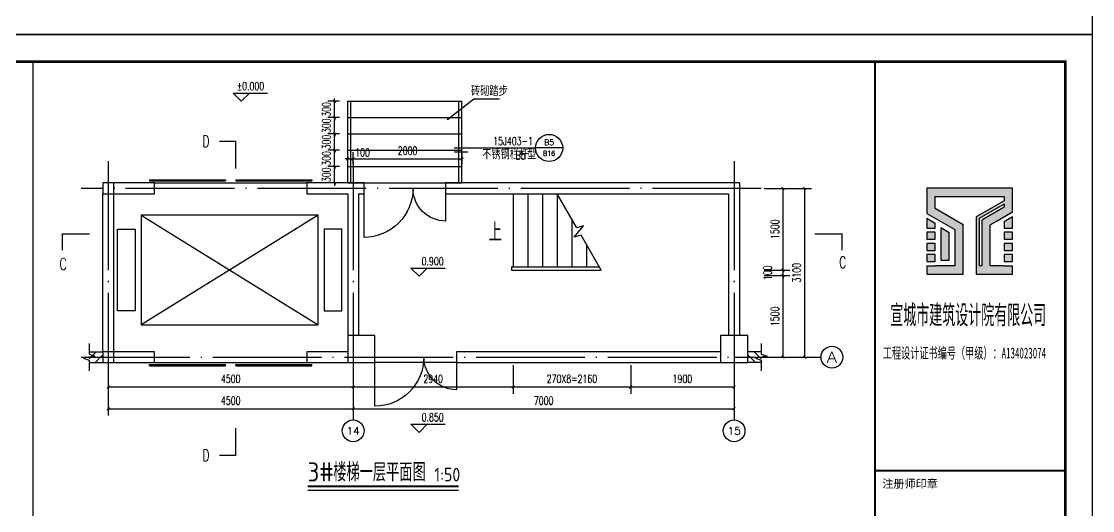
# Model space of a CAD drawing. Extents: x -4747 to 1060961, y -766984 to 396631.
# Drawn here: x 461688 to 481371, y -383612 to -374627 of the extents above; entities that cross this region are included whole.
import ezdxf
from ezdxf.enums import TextEntityAlignment as Align

# ---------------------------------------------------------------- set-up
doc = ezdxf.new("R2010")
doc.units = 0
doc.header["$LTSCALE"] = 1000
doc.header["$MEASUREMENT"] = 0
doc.linetypes.add('DOTE', pattern=[2.42, 2, -0.2, 0.02, -0.2])
doc.layers.get('0').update_dxf_attribs({"linetype": 'CONTINUOUS'})
doc.layers.get('DEFPOINTS').update_dxf_attribs({"linetype": 'CONTINUOUS'})
for name, color, linetype in [('AXIS', 3, 'CONTINUOUS'), ('AXIS_TEXT', 7, 'CONTINUOUS'), ('BZ_标准图框', 7, 'CONTINUOUS'), ('COLUMN', 9, 'CONTINUOUS'), ('DIM_ELEV', 3, 'CONTINUOUS'), ('DIM_IDEN', 3, 'CONTINUOUS'), ('DIM_LEAD', 3, 'CONTINUOUS'), ('DIM_SYMB', 3, 'CONTINUOUS'), ('DOTE', 1, 'DOTE'), ('PUB_DIM', 3, 'CONTINUOUS'), ('PUB_HATCH', 8, 'CONTINUOUS'), ('PUB_TEXT', 7, 'CONTINUOUS'), ('PUB_TITLE', 4, 'CONTINUOUS'), ('STAIR', 2, 'CONTINUOUS'), ('WALL', 6, 'CONTINUOUS'), ('WINDOW', 4, 'CONTINUOUS'), ('剖面填充', 147, 'CONTINUOUS'), ('栏杆', 56, 'CONTINUOUS')]:
    doc.layers.add(name, color=color, linetype=linetype)
doc.styles.add('_TCH_AXIS', font='COMPLEX', dxfattribs={"bigfont": 'GBCBIG'})
doc.styles.add('_TCH_DIM', font='SIMPLEX', dxfattribs={"bigfont": 'GBCBIG'})
doc.styles.add('_TCH_LABEL', font='COMPLEX', dxfattribs={"bigfont": 'GBCBIG'})
doc.styles.add('DIM_FONT', font='SIMPLEX', dxfattribs={"width": 0.7, "bigfont": 'GBCBIG'})
doc.styles.add('HT', font='simhei.ttf')
doc.styles.get("Standard").update_dxf_attribs({"font": 'gbenor.shx', "bigfont": 'gbcbig.shx'})
doc.dimstyles.new('DIMN50', dxfattribs={"dimscale": 0.5, "dimtxt": 300, "dimasz": 100, "dimexe": 250, "dimexo": 300, "dimgap": 150, "dimtad": 1, "dimdec": 0, "dimzin": 0, "dimtxsty": 'DIM_FONT', "dimblk": 'ARCHTICK', "dimcen": 0.09, "dimclrt": 7, "dimazin": 3, "dimtfac": 1, "dimtdec": 0, "dimtix": 1, "dimtmove": 0, "dimatfit": 3, "dimtolj": 1, "dimtzin": 0})

# ---------------------------------------------------------------- blocks, each defined once
blk = doc.blocks.new('_ARCHTICK')
at = {"color": 0, "linetype": 'BYBLOCK', "const_width": 0.4}
blk.add_lwpolyline([(-0.5, -0.5), (0.5, 0.5)], dxfattribs=at)
blk = doc.blocks.new('*D447')
at = {"layer": 'DEFPOINTS', "color": 0}
for p in [(475184, -377694), (476084, -377694), (475184, -380794)]:
    blk.add_point(p, dxfattribs=at)
at = {"layer": 'PUB_DIM', "color": 0}
for p, q in [((475334, -377694), (476209, -377694)), ((476084, -380794), (476084, -377694)), ((475334, -380794), (476209, -380794))]:
    blk.add_line(p, q, dxfattribs=at)
at = {"layer": 'PUB_DIM', "color": 0, "xscale": 50, "yscale": 50, "zscale": 50}
for p, rotation in [((476084, -377694), 90), ((476084, -380794), 270)]:
    blk.add_blockref('_ARCHTICK', p, dxfattribs=dict(at, rotation=rotation))
at = {"layer": 'PUB_DIM', "color": 7, "insert": (475934, -379244), "char_height": 150, "attachment_point": 5, "rotation": 90, "style": 'DIM_FONT'}
blk.add_mtext('\\A1;3100', dxfattribs=at)
blk = doc.blocks.new('*D448')
at = {"layer": 'DEFPOINTS', "color": 0}
for p in [(475184, -377694), (475684, -377694), (475184, -379194)]:
    blk.add_point(p, dxfattribs=at)
at = {"layer": 'PUB_DIM', "color": 0}
for p, q in [((475334, -377694), (475809, -377694)), ((475684, -379194), (475684, -377694)), ((475334, -379194), (475809, -379194))]:
    blk.add_line(p, q, dxfattribs=at)
at = {"layer": 'PUB_DIM', "color": 0, "xscale": 50, "yscale": 50, "zscale": 50}
for p, rotation in [((475684, -377694), 90), ((475684, -379194), 270)]:
    blk.add_blockref('_ARCHTICK', p, dxfattribs=dict(at, rotation=rotation))
at = {"layer": 'PUB_DIM', "color": 7, "insert": (475534, -378444), "char_height": 150, "attachment_point": 5, "rotation": 90, "style": 'DIM_FONT'}
blk.add_mtext('\\A1;1500', dxfattribs=at)
blk = doc.blocks.new('*D449')
at = {"layer": 'DEFPOINTS', "color": 0}
for p in [(475184, -379194), (475684, -379194), (475184, -379294)]:
    blk.add_point(p, dxfattribs=at)
at = {"layer": 'PUB_DIM', "color": 0}
for p, q in [((475334, -379194), (475809, -379194)), ((475684, -379194), (475684, -379144)), ((475684, -379294), (475684, -379194)), ((475334, -379294), (475809, -379294)), ((475684, -379294), (475684, -379344))]:
    blk.add_line(p, q, dxfattribs=at)
at = {"layer": 'PUB_DIM', "color": 0, "xscale": 50, "yscale": 50, "zscale": 50}
for p, rotation in [((475684, -379194), 270), ((475684, -379294), 90)]:
    blk.add_blockref('_ARCHTICK', p, dxfattribs=dict(at, rotation=rotation))
at = {"layer": 'PUB_DIM', "color": 7, "insert": (475400, -379244), "char_height": 150, "attachment_point": 5, "rotation": 90, "style": 'DIM_FONT'}
blk.add_mtext('\\A1;100', dxfattribs=at)
blk = doc.blocks.new('*D450')
at = {"layer": 'DEFPOINTS', "color": 0}
for p in [(475184, -379294), (475684, -379294), (475184, -380794)]:
    blk.add_point(p, dxfattribs=at)
at = {"layer": 'PUB_DIM', "color": 0}
for p, q in [((475334, -379294), (475809, -379294)), ((475684, -380794), (475684, -379294)), ((475334, -380794), (475809, -380794))]:
    blk.add_line(p, q, dxfattribs=at)
at = {"layer": 'PUB_DIM', "color": 0, "xscale": 50, "yscale": 50, "zscale": 50}
for p, rotation in [((475684, -379294), 90), ((475684, -380794), 270)]:
    blk.add_blockref('_ARCHTICK', p, dxfattribs=dict(at, rotation=rotation))
at = {"layer": 'PUB_DIM', "color": 7, "insert": (475534, -380044), "char_height": 150, "attachment_point": 5, "rotation": 90, "style": 'DIM_FONT'}
blk.add_mtext('\\A1;1500', dxfattribs=at)
blk = doc.blocks.new('*D451')
at = {"layer": 'DEFPOINTS', "color": 0}
for p in [(463284, -381194), (467784, -381194), (467784, -381742)]:
    blk.add_point(p, dxfattribs=at)
at = {"layer": 'PUB_DIM', "color": 0}
for p, q in [((463284, -381344), (463284, -381867)), ((467784, -381344), (467784, -381867)), ((463284, -381742), (467784, -381742))]:
    blk.add_line(p, q, dxfattribs=at)
at = {"layer": 'PUB_DIM', "color": 0, "xscale": 50, "yscale": 50, "zscale": 50, "rotation": 180}
blk.add_blockref('_ARCHTICK', (463284, -381742), dxfattribs=at)
at = {"layer": 'PUB_DIM', "color": 0, "xscale": 50, "yscale": 50, "zscale": 50}
blk.add_blockref('_ARCHTICK', (467784, -381742), dxfattribs=at)
at = {"layer": 'PUB_DIM', "color": 7, "insert": (465534, -381592), "char_height": 150, "attachment_point": 5, "style": 'DIM_FONT'}
blk.add_mtext('\\A1;4500', dxfattribs=at)
blk = doc.blocks.new('*D452')
at = {"layer": 'DEFPOINTS', "color": 0}
for p in [(467784, -381194), (474784, -381194), (474784, -381742)]:
    blk.add_point(p, dxfattribs=at)
at = {"layer": 'PUB_DIM', "color": 0}
for p, q in [((467784, -381344), (467784, -381867)), ((474784, -381344), (474784, -381867)), ((467784, -381742), (474784, -381742))]:
    blk.add_line(p, q, dxfattribs=at)
at = {"layer": 'PUB_DIM', "color": 0, "xscale": 50, "yscale": 50, "zscale": 50, "rotation": 180}
blk.add_blockref('_ARCHTICK', (467784, -381742), dxfattribs=at)
at = {"layer": 'PUB_DIM', "color": 0, "xscale": 50, "yscale": 50, "zscale": 50}
blk.add_blockref('_ARCHTICK', (474784, -381742), dxfattribs=at)
at = {"layer": 'PUB_DIM', "color": 7, "insert": (471284, -381592), "char_height": 150, "attachment_point": 5, "style": 'DIM_FONT'}
blk.add_mtext('\\A1;7000', dxfattribs=at)
blk = doc.blocks.new('*D453')
at = {"layer": 'DEFPOINTS', "color": 0}
for p in [(463284, -380794), (467784, -380794), (467784, -381342)]:
    blk.add_point(p, dxfattribs=at)
at = {"layer": 'PUB_DIM', "color": 0}
for p, q in [((463284, -380944), (463284, -381467)), ((467784, -380944), (467784, -381467)), ((463284, -381342), (467784, -381342))]:
    blk.add_line(p, q, dxfattribs=at)
at = {"layer": 'PUB_DIM', "color": 0, "xscale": 50, "yscale": 50, "zscale": 50, "rotation": 180}
blk.add_blockref('_ARCHTICK', (463284, -381342), dxfattribs=at)
at = {"layer": 'PUB_DIM', "color": 0, "xscale": 50, "yscale": 50, "zscale": 50}
blk.add_blockref('_ARCHTICK', (467784, -381342), dxfattribs=at)
at = {"layer": 'PUB_DIM', "color": 7, "insert": (465534, -381192), "char_height": 150, "attachment_point": 5, "style": 'DIM_FONT'}
blk.add_mtext('\\A1;4500', dxfattribs=at)
blk = doc.blocks.new('*D454')
at = {"layer": 'DEFPOINTS', "color": 0}
for p in [(467784, -380794), (470724, -380794), (470724, -381342)]:
    blk.add_point(p, dxfattribs=at)
at = {"layer": 'PUB_DIM', "color": 0}
for p, q in [((467784, -380944), (467784, -381467)), ((470724, -380944), (470724, -381467)), ((467784, -381342), (470724, -381342))]:
    blk.add_line(p, q, dxfattribs=at)
at = {"layer": 'PUB_DIM', "color": 0, "xscale": 50, "yscale": 50, "zscale": 50, "rotation": 180}
blk.add_blockref('_ARCHTICK', (467784, -381342), dxfattribs=at)
at = {"layer": 'PUB_DIM', "color": 0, "xscale": 50, "yscale": 50, "zscale": 50}
blk.add_blockref('_ARCHTICK', (470724, -381342), dxfattribs=at)
at = {"layer": 'PUB_DIM', "color": 7, "insert": (469254, -381192), "char_height": 150, "attachment_point": 5, "style": 'DIM_FONT'}
blk.add_mtext('\\A1;2940', dxfattribs=at)
blk = doc.blocks.new('*D455')
at = {"layer": 'DEFPOINTS', "color": 0}
for p in [(470724, -380794), (472884, -380794), (472884, -381342)]:
    blk.add_point(p, dxfattribs=at)
at = {"layer": 'PUB_DIM', "color": 0}
for p, q in [((470724, -380944), (470724, -381467)), ((472884, -380944), (472884, -381467)), ((470724, -381342), (472884, -381342))]:
    blk.add_line(p, q, dxfattribs=at)
at = {"layer": 'PUB_DIM', "color": 0, "xscale": 50, "yscale": 50, "zscale": 50, "rotation": 180}
blk.add_blockref('_ARCHTICK', (470724, -381342), dxfattribs=at)
at = {"layer": 'PUB_DIM', "color": 0, "xscale": 50, "yscale": 50, "zscale": 50}
blk.add_blockref('_ARCHTICK', (472884, -381342), dxfattribs=at)
at = {"layer": 'PUB_DIM', "color": 7, "insert": (471804, -381192), "char_height": 150, "attachment_point": 5, "style": 'DIM_FONT'}
blk.add_mtext('\\A1;270X8=2160', dxfattribs=at)
blk = doc.blocks.new('*D456')
at = {"layer": 'DEFPOINTS', "color": 0}
for p in [(472884, -380794), (474784, -380794), (474784, -381342)]:
    blk.add_point(p, dxfattribs=at)
at = {"layer": 'PUB_DIM', "color": 0}
for p, q in [((472884, -380944), (472884, -381467)), ((474784, -380944), (474784, -381467)), ((472884, -381342), (474784, -381342))]:
    blk.add_line(p, q, dxfattribs=at)
at = {"layer": 'PUB_DIM', "color": 0, "xscale": 50, "yscale": 50, "zscale": 50, "rotation": 180}
blk.add_blockref('_ARCHTICK', (472884, -381342), dxfattribs=at)
at = {"layer": 'PUB_DIM', "color": 0, "xscale": 50, "yscale": 50, "zscale": 50}
blk.add_blockref('_ARCHTICK', (474784, -381342), dxfattribs=at)
at = {"layer": 'PUB_DIM', "color": 7, "insert": (473834, -381192), "char_height": 150, "attachment_point": 5, "style": 'DIM_FONT'}
blk.add_mtext('\\A1;1900', dxfattribs=at)
blk = doc.blocks.new('*D467')
at = {"layer": 'DEFPOINTS', "color": 0}
for p in [(467784, -377152), (467684, -377398), (467784, -377398)]:
    blk.add_point(p, dxfattribs=at)
at = {"layer": 'PUB_DIM', "color": 0}
for p, q in [((467684, -377248), (467684, -377027)), ((467784, -377248), (467784, -377027)), ((467684, -377152), (467634, -377152)), ((467684, -377152), (467784, -377152)), ((467784, -377152), (467834, -377152))]:
    blk.add_line(p, q, dxfattribs=at)
at = {"layer": 'PUB_DIM', "color": 0, "xscale": 50, "yscale": 50, "zscale": 50}
blk.add_blockref('_ARCHTICK', (467684, -377152), dxfattribs=at)
at = {"layer": 'PUB_DIM', "color": 0, "xscale": 50, "yscale": 50, "zscale": 50, "rotation": 180}
blk.add_blockref('_ARCHTICK', (467784, -377152), dxfattribs=at)
at = {"layer": 'PUB_DIM', "color": 7, "insert": (467956, -377035), "char_height": 150, "attachment_point": 5, "style": 'DIM_FONT'}
blk.add_mtext('\\A1;100', dxfattribs=at)
blk = doc.blocks.new('*D468')
at = {"layer": 'DEFPOINTS', "color": 0}
for p in [(469784, -377152), (467784, -377398), (469784, -377398)]:
    blk.add_point(p, dxfattribs=at)
at = {"layer": 'PUB_DIM', "color": 0}
for p, q in [((467784, -377248), (467784, -377027)), ((469784, -377248), (469784, -377027)), ((467784, -377152), (469784, -377152))]:
    blk.add_line(p, q, dxfattribs=at)
at = {"layer": 'PUB_DIM', "color": 0, "xscale": 50, "yscale": 50, "zscale": 50, "rotation": 180}
blk.add_blockref('_ARCHTICK', (467784, -377152), dxfattribs=at)
at = {"layer": 'PUB_DIM', "color": 0, "xscale": 50, "yscale": 50, "zscale": 50}
blk.add_blockref('_ARCHTICK', (469784, -377152), dxfattribs=at)
at = {"layer": 'PUB_DIM', "color": 7, "insert": (468784, -377002), "char_height": 150, "attachment_point": 5, "style": 'DIM_FONT'}
blk.add_mtext('\\A1;2000', dxfattribs=at)
blk = doc.blocks.new('*D469')
at = {"layer": 'DEFPOINTS', "color": 0}
for p in [(467441, -376094), (467684, -376094), (467684, -376394)]:
    blk.add_point(p, dxfattribs=at)
at = {"layer": 'PUB_DIM', "color": 0}
for p, q in [((467534, -376094), (467316, -376094)), ((467441, -376094), (467441, -376044)), ((467441, -376394), (467441, -376094)), ((467534, -376394), (467316, -376394)), ((467441, -376394), (467441, -376444))]:
    blk.add_line(p, q, dxfattribs=at)
at = {"layer": 'PUB_DIM', "color": 0, "xscale": 50, "yscale": 50, "zscale": 50}
for p, rotation in [((467441, -376094), 270), ((467441, -376394), 90)]:
    blk.add_blockref('_ARCHTICK', p, dxfattribs=dict(at, rotation=rotation))
at = {"layer": 'PUB_DIM', "color": 7, "insert": (467291, -376244), "char_height": 150, "attachment_point": 5, "rotation": 90, "style": 'DIM_FONT'}
blk.add_mtext('\\A1;300', dxfattribs=at)
blk = doc.blocks.new('*D470')
at = {"layer": 'DEFPOINTS', "color": 0}
for p in [(467441, -376394), (467684, -376394), (467684, -376694)]:
    blk.add_point(p, dxfattribs=at)
at = {"layer": 'PUB_DIM', "color": 0}
for p, q in [((467534, -376394), (467316, -376394)), ((467441, -376394), (467441, -376344)), ((467441, -376694), (467441, -376394)), ((467534, -376694), (467316, -376694)), ((467441, -376694), (467441, -376744))]:
    blk.add_line(p, q, dxfattribs=at)
at = {"layer": 'PUB_DIM', "color": 0, "xscale": 50, "yscale": 50, "zscale": 50}
for p, rotation in [((467441, -376394), 270), ((467441, -376694), 90)]:
    blk.add_blockref('_ARCHTICK', p, dxfattribs=dict(at, rotation=rotation))
at = {"layer": 'PUB_DIM', "color": 7, "insert": (467291, -376544), "char_height": 150, "attachment_point": 5, "rotation": 90, "style": 'DIM_FONT'}
blk.add_mtext('\\A1;300', dxfattribs=at)
blk = doc.blocks.new('*D471')
at = {"layer": 'DEFPOINTS', "color": 0}
for p in [(467441, -376694), (467684, -376694), (467684, -376994)]:
    blk.add_point(p, dxfattribs=at)
at = {"layer": 'PUB_DIM', "color": 0}
for p, q in [((467534, -376694), (467316, -376694)), ((467441, -376694), (467441, -376644)), ((467441, -376994), (467441, -376694)), ((467534, -376994), (467316, -376994)), ((467441, -376994), (467441, -377044))]:
    blk.add_line(p, q, dxfattribs=at)
at = {"layer": 'PUB_DIM', "color": 0, "xscale": 50, "yscale": 50, "zscale": 50}
for p, rotation in [((467441, -376694), 270), ((467441, -376994), 90)]:
    blk.add_blockref('_ARCHTICK', p, dxfattribs=dict(at, rotation=rotation))
at = {"layer": 'PUB_DIM', "color": 7, "insert": (467291, -376844), "char_height": 150, "attachment_point": 5, "rotation": 90, "style": 'DIM_FONT'}
blk.add_mtext('\\A1;300', dxfattribs=at)
blk = doc.blocks.new('*D472')
at = {"layer": 'DEFPOINTS', "color": 0}
for p in [(467441, -376994), (467684, -376994), (467684, -377294)]:
    blk.add_point(p, dxfattribs=at)
at = {"layer": 'PUB_DIM', "color": 0}
for p, q in [((467534, -376994), (467316, -376994)), ((467441, -376994), (467441, -376944)), ((467441, -377294), (467441, -376994)), ((467534, -377294), (467316, -377294)), ((467441, -377294), (467441, -377344))]:
    blk.add_line(p, q, dxfattribs=at)
at = {"layer": 'PUB_DIM', "color": 0, "xscale": 50, "yscale": 50, "zscale": 50}
for p, rotation in [((467441, -376994), 270), ((467441, -377294), 90)]:
    blk.add_blockref('_ARCHTICK', p, dxfattribs=dict(at, rotation=rotation))
at = {"layer": 'PUB_DIM', "color": 7, "insert": (467291, -377144), "char_height": 150, "attachment_point": 5, "rotation": 90, "style": 'DIM_FONT'}
blk.add_mtext('\\A1;300', dxfattribs=at)
blk = doc.blocks.new('*D473')
at = {"layer": 'DEFPOINTS', "color": 0}
for p in [(467441, -377294), (467684, -377294), (467684, -377594)]:
    blk.add_point(p, dxfattribs=at)
at = {"layer": 'PUB_DIM', "color": 0}
for p, q in [((467534, -377294), (467316, -377294)), ((467441, -377294), (467441, -377244)), ((467441, -377594), (467441, -377294)), ((467534, -377594), (467316, -377594)), ((467441, -377594), (467441, -377644))]:
    blk.add_line(p, q, dxfattribs=at)
at = {"layer": 'PUB_DIM', "color": 0, "xscale": 50, "yscale": 50, "zscale": 50}
for p, rotation in [((467441, -377294), 270), ((467441, -377594), 90)]:
    blk.add_blockref('_ARCHTICK', p, dxfattribs=dict(at, rotation=rotation))
at = {"layer": 'PUB_DIM', "color": 7, "insert": (467291, -377444), "char_height": 150, "attachment_point": 5, "rotation": 90, "style": 'DIM_FONT'}
blk.add_mtext('\\A1;300', dxfattribs=at)
blk = doc.blocks.new('$DORLIB2D$00000127')
at = {"color": 0, "linetype": 'CONTINUOUS'}
for p, q in [((-0.0333, 0.7949, -93.75), (-0.5333, 0.7949, -93.75)), ((-0.5333, 0.7949, -93.75), (-0.5333, 0.6904, -93.75)), ((-0.0333, 0.7949, -93.75), (-0.0333, 0.6904, -93.75)), ((0.0333, 0.7949, -93.75), (0.0333, 0.6904, -93.75)), ((0.5333, 0.7949, -93.75), (0.0333, 0.7949, -93.75)), ((0.5333, 0.7949, -93.75), (0.5333, 0.6904, -93.75)), ((-0.0333, 0.6904, -93.75), (-0.5333, 0.6904, -93.75)), ((0.5333, 0.6904, -93.75), (0.0333, 0.6904, -93.75)), ((0.5, 0.5, -93.75), (-0.5, 0.5, -93.75))]:
    blk.add_line(p, q, dxfattribs=at)

msp = doc.modelspace()

# ---------------------------------------------------------------- hatches: boundary and pattern name
h = msp.add_hatch(color=1)
h.paths.add_polyline_path([(479900.4, -377691.7), (478324.8, -377691.7), (478324.8, -378154.6), (478836.8, -378450.2), (478836.8, -379113.7), (478478.4, -379113.7), (478324.8, -379113.7), (478324.8, -379267.3), (478990.4, -379267.3), (478990.4, -378361.5), (478478.4, -378065.9), (478478.4, -377845.3), (479746.8, -377845.3), (479746.8, -377922.1), (479234.8, -378217.7), (479234.8, -379267.3), (479900.4, -379267.3), (479900.4, -379113.7), (479746.8, -379113.7), (479490.8, -379113.7), (479490.8, -378365.5), (479900.4, -378129)])
h.paths.add_polyline_path([(479746.8, -378040.3), (479337.2, -378276.8), (479337.2, -379113.7), (479286, -379113.7), (479286, -378247.3), (479746.8, -377981.2)], flags=16)
h = msp.add_hatch(color=1)
h.paths.add_polyline_path([(479900.4, -378217.7), (479746.8, -378306.4), (479746.8, -378422.5), (479900.4, -378422.5)])
h.paths.add_polyline_path([(479746.8, -378499.3), (479746.8, -378627.3), (479900.4, -378627.3), (479900.4, -378499.3)])
h.paths.add_polyline_path([(479746.8, -378704.1), (479746.8, -378832.1), (479900.4, -378832.1), (479900.4, -378704.1)])
h.paths.add_polyline_path([(479900.4, -379036.9), (479900.4, -378908.9), (479746.8, -378908.9), (479746.8, -379036.9)])
h.paths.add_polyline_path([(478734.4, -378509.3), (478580.8, -378420.7), (478580.8, -379011.3), (478734.4, -379011.3)])
h.paths.add_polyline_path([(478324.8, -378243.3), (478324.8, -378422.5), (478478.4, -378422.5), (478478.4, -378332)])
h.paths.add_polyline_path([(478324.8, -378499.3), (478324.8, -378627.3), (478478.4, -378627.3), (478478.4, -378499.3)])
h.paths.add_polyline_path([(478478.4, -378832.1), (478478.4, -378704.1), (478324.8, -378704.1), (478324.8, -378832.1)])
h.paths.add_polyline_path([(478478.4, -378908.9), (478324.8, -378908.9), (478324.8, -379036.9), (478478.4, -379036.9)])

# ---------------------------------------------------------------- linework, layer by layer
for points in [[(479490.8, -379113.7), (479490.8, -378365.5), (479900.4, -378129), (479900.4, -377691.7), (478324.8, -377691.7), (478324.8, -378154.6), (478836.8, -378450.2), (478836.8, -379113.7), (478478.4, -379113.7)], [(478324.8, -379113.7), (478324.8, -379267.3), (478990.4, -379267.3), (478990.4, -378361.5), (478478.4, -378065.9), (478478.4, -377845.3), (479746.8, -377845.3), (479746.8, -377922.1), (479234.8, -378217.7), (479234.8, -379267.3), (479900.4, -379267.3), (479900.4, -379113.7)], [(479746.8, -377981.2), (479286, -378247.3), (479286, -379113.7)], [(479746.8, -378040.3), (479337.2, -378276.8), (479337.2, -379113.7)], [(479746.8, -377981.2), (479746.8, -378040.3)], [(478324.8, -378243.3), (478324.8, -378422.5), (478478.4, -378422.5), (478478.4, -378332)], [(478324.8, -378243.3), (478478.4, -378332)], [(479900.4, -378129), (479615.5, -378293.5)], [(479746.8, -378306.4), (479746.8, -378422.5), (479900.4, -378422.5), (479900.4, -378217.7)], [(479900.4, -378217.7), (479746.8, -378306.4)], [(478324.8, -379113.7), (478478.4, -379113.7)], [(479337.2, -379113.7), (479286, -379113.7)], [(479746.8, -379113.7), (479490.8, -379113.7)], [(479746.8, -379113.7), (479900.4, -379113.7)]]:
    msp.add_lwpolyline(points)
for points in [[(478734.4, -378509.3), (478580.8, -378420.7), (478580.8, -379011.3), (478734.4, -379011.3)], [(478324.8, -378499.3), (478324.8, -378627.3), (478478.4, -378627.3), (478478.4, -378499.3)], [(479746.8, -378499.3), (479746.8, -378627.3), (479900.4, -378627.3), (479900.4, -378499.3)], [(478324.8, -378704.1), (478324.8, -378832.1), (478478.4, -378832.1), (478478.4, -378704.1)], [(479746.8, -378704.1), (479746.8, -378832.1), (479900.4, -378832.1), (479900.4, -378704.1)], [(478324.8, -378908.9), (478324.8, -379036.9), (478478.4, -379036.9), (478478.4, -378908.9)], [(479746.8, -378908.9), (479746.8, -379036.9), (479900.4, -379036.9), (479900.4, -378908.9)]]:
    msp.add_lwpolyline(points, close=True)
at = {"layer": 'AXIS'}
for p, q in [((467783.6, -380793.6), (467783.6, -381946.6)), ((474783.6, -380793.6), (474783.6, -381946.6)), ((474783.6, -380793.6), (476381.1, -380793.6))]:
    msp.add_line(p, q, dxfattribs=at)
for centre in [(476581.1, -380793.6), (467783.6, -382146.6), (474783.6, -382146.6)]:
    msp.add_circle(centre, 200, dxfattribs=at)
at = {"layer": 'BZ_标准图框', "const_width": 35}
for points in [[(477370.8, -416414.3), (477370.8, -375364.3)], [(477370.8, -382876.8), (480870.8, -382876.8)]]:
    msp.add_lwpolyline(points, dxfattribs=at)
at = {"layer": 'COLUMN'}
for p, q in [((463183.6, -377593.6), (463183.6, -377793.6)), ((463383.6, -377593.6), (463183.6, -377593.6)), ((463383.6, -377793.6), (463383.6, -377593.6)), ((463183.6, -377793.6), (463383.6, -377793.6)), ((467683.6, -380393.6), (467683.6, -380893.6)), ((468183.6, -380393.6), (467683.6, -380393.6)), ((468183.6, -380893.6), (468183.6, -380393.6)), ((474533.6, -380393.6), (474533.6, -380893.6)), ((475033.6, -380393.6), (474533.6, -380393.6)), ((475033.6, -380893.6), (475033.6, -380393.6)), ((463183.6, -380693.6), (463183.6, -380893.6)), ((463383.6, -380693.6), (463183.6, -380693.6)), ((463383.6, -380893.6), (463383.6, -380693.6)), ((463183.6, -380893.6), (463383.6, -380893.6)), ((467683.6, -380893.6), (468183.6, -380893.6)), ((474533.6, -380893.6), (475033.6, -380893.6))]:
    msp.add_line(p, q, dxfattribs=at)
at = {"layer": 'DIM_ELEV'}
for p, q in [((465726.8, -376092.1), (465576.8, -375942.1)), ((465576.8, -375942.1), (466209.8, -375942.1)), ((465726.8, -376092.1), (465876.8, -375942.1)), ((468994, -379309.1), (468844, -379159.1)), ((468844, -379159.1), (469477, -379159.1)), ((468994, -379309.1), (469144, -379159.1)), ((468994, -382175.7), (468844, -382025.7)), ((468844, -382025.7), (469477, -382025.7)), ((468994, -382175.7), (469144, -382025.7))]:
    msp.add_line(p, q, dxfattribs=at)
at = {"layer": 'DIM_IDEN'}
for p, q in [((469642.9, -376951.4), (470059.9, -376951.4)), ((470059.9, -376951.4), (471134.6, -376951.4)), ((471634.6, -376951.4), (471134.6, -376951.4))]:
    msp.add_line(p, q, dxfattribs=at)
at = {"layer": 'DIM_IDEN', "const_width": 25}
msp.add_lwpolyline([(469642.9, -377026.4), (469892.9, -377026.4)], dxfattribs=at)
at = {"layer": 'DIM_IDEN'}
msp.add_circle((471384.6, -376951.4), 250, dxfattribs=at)
at = {"layer": 'DIM_LEAD'}
for p, q in [((469525, -376421.2), (469998.8, -376048.8)), ((469998.8, -376048.8), (470473.1, -376048.8))]:
    msp.add_line(p, q, dxfattribs=at)
at = {"layer": 'DIM_LEAD', "const_width": 20}
msp.add_lwpolyline([(469517.1, -376427.3, 1), (469532.8, -376415, 1)], format="xyb", close=True, dxfattribs=at)
at = {"layer": 'DIM_SYMB'}
for points, const_width in [([(465623.2, -377328.5), (465623.2, -376828.5), (465323.2, -376828.5)], 25), ([(462441.8, -378830.5), (462441.8, -378530.5), (462941.8, -378530.5)], 25), ([(476264, -378530.5), (476764, -378530.5), (476764, -378830.5)], 25), ([(465323.2, -382595.8), (465623.2, -382595.8), (465623.2, -382095.8)], 25), ([(466949.6, -383164.8), (469721.7, -383164.8)], 35)]:
    msp.add_lwpolyline(points, dxfattribs=dict(at, const_width=const_width))
msp.add_lwpolyline([(470588.6, -378493.6, 0, 0, 0), (471503.6, -378493.6, 80, 0, 0), (471803.6, -378493.6, 0, 0, 0)], format="xyseb", dxfattribs=at)
for points in [[(462935.1, -380543.6), (462935.1, -380737.3), (463040.1, -380775.6), (462830.1, -380812.6), (462935.1, -380849.8), (462935.1, -381043.6)], [(475283.6, -380543.6), (475283.6, -380737.3), (475388.6, -380775.6), (475178.6, -380812.6), (475283.6, -380849.8), (475283.6, -381043.6)], [(466949.6, -383234.8), (469721.7, -383234.8)]]:
    msp.add_lwpolyline(points, dxfattribs=at)
at = {"layer": 'DOTE'}
for p, q in [((463283.6, -377193.6), (463283.6, -381293.6)), ((467783.6, -377193.6), (467783.6, -381293.6)), ((474783.6, -377193.6), (474783.6, -381293.6)), ((475283.6, -377693.6), (462783.6, -377693.6)), ((462783.6, -380793.6), (475283.6, -380793.6))]:
    msp.add_line(p, q, dxfattribs=at)
at = {"layer": 'PUB_HATCH'}
for p, q in [((463064.2, -380693.6), (462935.1, -380822.6)), ((463185.1, -380749.4), (463040.9, -380893.6)), ((475033.6, -380749.4), (475177.8, -380893.6)), ((475154.6, -380693.6), (475283.6, -380822.6))]:
    msp.add_line(p, q, dxfattribs=at)
at = {"layer": 'PUB_TITLE'}
for points in [[(421920.8, -374864.3), (481370.8, -374864.3), (481370.8, -332814.3), (421920.8, -332814.3)], [(421920.8, -416914.3), (481370.8, -416914.3), (481370.8, -374864.3), (421920.8, -374864.3)]]:
    msp.add_lwpolyline(points, close=True, dxfattribs=at)
at = {"layer": 'PUB_TITLE', "const_width": 50}
msp.add_lwpolyline([(423170.8, -416414.3), (480870.8, -416414.3), (480870.8, -375364.3), (423170.8, -375364.3)], close=True, dxfattribs=at)
at = {"layer": 'STAIR'}
for p, q in [((470723.6, -377793.6), (471534.5, -377793.6)), ((470723.6, -377793.6), (470723.6, -379133.6)), ((470993.6, -377793.6), (470993.6, -379133.6)), ((471263.6, -377793.6), (471263.6, -379133.6)), ((471533.6, -377793.6), (471533.6, -379133.6)), ((471893.7, -378415.8), (471534.5, -377793.6)), ((471803.6, -378259.8), (471803.6, -379133.6)), ((471843.2, -378589.1), (472016.1, -378383)), ((472016.1, -378383), (471893.7, -378415.8)), ((471973.6, -378554.1), (471843.2, -378589.1)), ((472342.8, -379193.6), (471973.6, -378554.1)), ((472073.6, -378727.4), (472073.6, -379133.6)), ((470693.6, -379133.6), (472308.1, -379133.6)), ((470693.6, -379133.6), (470693.6, -379193.6)), ((470693.6, -379193.6), (472342.8, -379193.6)), ((470723.6, -379193.6), (472342.8, -379193.6))]:
    msp.add_line(p, q, dxfattribs=at)
for points in [[(467683.6, -376093.6), (469783.6, -376093.6)], [(467683.6, -376393.6), (469783.6, -376393.6)], [(467683.6, -376693.6), (469783.6, -376693.6)], [(467683.6, -376993.6), (469783.6, -376993.6)], [(467683.6, -377293.6), (469783.6, -377293.6)], [(467683.6, -377593.6), (469783.6, -377593.6)], [(463889.4, -378185.1), (467138.9, -380199.9)], [(467138.9, -378185.1), (463889.4, -380199.9)]]:
    msp.add_lwpolyline(points, dxfattribs=at)
for points in [[(467138.9, -378185.1), (463889.4, -378185.1), (463889.4, -380199.9), (467138.9, -380199.9)], [(463779.2, -378443.9), (463779.2, -379941.1), (463452.8, -379941.1), (463452.8, -378443.9)], [(467249.1, -378443.9), (467249.1, -379941.1), (467575.5, -379941.1), (467575.5, -378443.9)]]:
    msp.add_lwpolyline(points, close=True, dxfattribs=at)
at = {"layer": 'WALL'}
for p, q in [((464132.8, -377593.6), (463383.6, -377593.6)), ((464132.8, -377793.6), (464132.8, -377593.6)), ((467783.6, -377593.6), (466932.8, -377593.6)), ((466932.8, -377593.6), (466932.8, -377793.6)), ((467983.6, -377593.6), (467783.6, -377593.6)), ((467983.6, -377793.6), (467983.6, -377593.6)), ((474883.6, -377593.6), (469483.6, -377593.6)), ((469483.6, -377593.6), (469483.6, -377793.6)), ((474883.6, -377593.6), (474883.6, -380393.6)), ((463183.6, -380693.6), (463183.6, -377793.6)), ((463383.6, -380693.6), (463383.6, -377793.6)), ((463383.6, -377793.6), (464132.8, -377793.6)), ((466932.8, -377793.6), (467683.6, -377793.6)), ((467683.6, -377793.6), (467683.6, -380393.6)), ((467883.6, -377793.6), (467983.6, -377793.6)), ((467883.6, -377793.6), (467883.6, -380393.6)), ((469483.6, -377793.6), (474683.6, -377793.6)), ((474683.6, -377793.6), (474683.6, -380393.6)), ((462935.1, -380693.6), (463185.1, -380693.6)), ((464133.6, -380693.6), (463383.6, -380693.6)), ((464133.6, -380893.6), (464133.6, -380693.6)), ((467683.6, -380693.6), (466933.6, -380693.6)), ((466933.6, -380693.6), (466933.6, -380893.6)), ((474533.6, -380693.6), (469683.6, -380693.6)), ((469683.6, -380693.6), (469683.6, -380893.6)), ((475283.6, -380693.6), (475033.6, -380693.6)), ((462935.1, -380893.6), (463185.1, -380893.6)), ((463383.6, -380893.6), (464133.6, -380893.6)), ((466933.6, -380893.6), (467683.6, -380893.6)), ((469683.6, -380893.6), (474533.6, -380893.6)), ((475283.6, -380893.6), (475033.6, -380893.6))]:
    msp.add_line(p, q, dxfattribs=at)
at = {"layer": 'WINDOW'}
msp.add_line((469683.6, -380893.6), (468183.6, -380893.6), dxfattribs=at)
at = {"layer": 'WINDOW', "extrusion": (0, 0, -1)}
msp.add_lwpolyline([(-469483.6, -377693.6), (-469483.6, -378293.6, 0.4142136), (-468883.6, -377693.6, 0.4142136), (-467983.6, -378593.6), (-467983.6, -377693.6)], format="xyb", dxfattribs=at)
at = {"layer": 'WINDOW'}
msp.add_lwpolyline([(469683.6, -380793.6), (469683.6, -381393.6, -0.4142136), (469083.6, -380793.6, -0.4142136), (468183.6, -381693.6), (468183.6, -380793.6)], format="xyb", dxfattribs=at)
at = {"layer": '剖面填充'}
msp.add_lwpolyline([(461895.7, -375364.3), (461895.7, -406766.7)], dxfattribs=at)
at = {"layer": '栏杆'}
for points in [[(467683.6, -377593.6), (467683.6, -376093.6)], [(467683.6, -377593.6), (467683.6, -376093.6)], [(467743.6, -377593.6), (467743.6, -376093.6)], [(469723.6, -377593.6), (469723.6, -376093.6)], [(469783.6, -377593.6), (469783.6, -376093.6)], [(469783.6, -377593.6), (469783.6, -376093.6)]]:
    msp.add_lwpolyline(points, dxfattribs=at)

# ---------------------------------------------------------------- block references
at = {"layer": 'WINDOW', "xscale": -2800, "yscale": 200, "zscale": -2800}
msp.add_blockref('$DORLIB2D$00000127', (465532.8, -377693.6), dxfattribs=at)
at = {"layer": 'WINDOW', "xscale": 2800, "yscale": 200, "zscale": 2800, "rotation": 180}
msp.add_blockref('$DORLIB2D$00000127', (465533.6, -380793.6), dxfattribs=at)

# ---------------------------------------------------------------- texts
at = {"layer": 'AXIS_TEXT', "style": '_TCH_AXIS'}
for s, height, width, p, p2 in [('A', 204, 1.12093, (476485.2, -380895.6), (476677, -380895.6)), ('14', 133.66, 1.223531, (467660.6, -382213.5), (467906.7, -382213.5)), ('15', 131.47, 1.280212, (474660, -382212.4), (474907.2, -382212.4))]:
    msp.add_text(s, height=height, dxfattribs=dict(at, width=width)).set_placement(p, p2, align=Align.FIT)
at = {"layer": 'BZ_标准图框', "style": 'HT', "width": 0.5}
msp.add_text('宣城市建筑设计院有限公司', height=350, dxfattribs=at).set_placement((479085.9, -380190.3), align=Align.CENTER)
at = {"layer": 'BZ_标准图框', "style": 'HT', "width": 0.6}
msp.add_text('工程设计证书编号（甲级）：A134023074', height=200, dxfattribs=at).set_placement((477516.5, -380817.7))
at = {"layer": 'BZ_标准图框', "style": 'HT'}
msp.add_text('注册师印章', height=150, dxfattribs=at).set_placement((477505.4, -383194.2))
at = {"layer": 'PUB_TEXT', "width": 0.705882}
for s, height, style, p in [('%%P0.000', 148.75, '_TCH_DIM', (465644.8, -375889.6)), ('D', 212.5, '_TCH_LABEL', (465012.5, -376934.7)), ('15J403-1', 148.75, '_TCH_LABEL', (470357.1, -376898.9)), ('B5', 148.75, '_TCH_LABEL', (470769.7, -377160.3)), ('C', 212.5, '_TCH_LABEL', (462388.3, -379186.8)), ('0.900', 148.75, '_TCH_DIM', (469042, -379106.6)), ('C', 212.5, '_TCH_LABEL', (476710.4, -379157.2)), ('0.850', 148.75, '_TCH_DIM', (469042, -381973.2)), ('D', 212.5, '_TCH_LABEL', (465012.5, -382702))]:
    msp.add_text(s, height=height, dxfattribs=dict(at, style=style)).set_placement(p)
at = {"layer": 'PUB_TEXT'}
for s, height, style, p in [('砖砌踏步', 168.79, '_TCH_DIM', (469949.6, -375996.3)), ('不锈钢栏杆', 168.79, '_TCH_LABEL', (470155.3, -377160.3)), ('型', 168.8, '_TCH_LABEL', (470979.7, -377160.3)), ('上', 337.6, '_TCH_DIM', (470275.1, -378668.6))]:
    msp.add_text(s, height=height, dxfattribs=dict(at, style=style)).set_placement(p)
at = {"layer": 'PUB_TEXT', "style": '_TCH_LABEL'}
for s, height, p, p2 in [('B5', 107.56, (471292.4, -376901.5), (471476.8, -376901.5)), ('B16', 91.55, (471273.4, -377095.9), (471495.7, -377095.9))]:
    msp.add_text(s, height=height, dxfattribs=at).set_placement(p, p2, align=Align.FIT)
at = {"layer": 'PUB_TEXT'}
for s, height, p in [('3#', 350, (466949.6, -383076.2)), ('楼梯一层平面图', 337.59, (467416.3, -383076.2)), ('1:50', 250, (469275.7, -383076.2))]:
    msp.add_text(s, height=height, dxfattribs=at).set_placement(p)

# ---------------------------------------------------------------- dimensions: what is measured, and where the dimension line sits
at = {"layer": 'PUB_DIM'}
for p1, p2, distance, picture, middle in [((467683.6, -376393.6), (467683.6, -376093.6), 242.4, '*D469', (467291.3, -376243.6)), ((467683.6, -376693.6), (467683.6, -376393.6), 242.4, '*D470', (467291.3, -376543.6)), ((467683.6, -376993.6), (467683.6, -376693.6), 242.4, '*D471', (467291.3, -376843.6)), ((467783.6, -377397.8), (469783.6, -377397.8), 246.1, '*D468', (468783.6, -377001.7)), ((467683.6, -377293.6), (467683.6, -376993.6), 242.4, '*D472', (467291.3, -377143.6)), ((467683.6, -377593.6), (467683.6, -377293.6), 242.4, '*D473', (467291.3, -377443.6)), ((475183.6, -380793.6), (475183.6, -377693.6), -900.6, '*D447', (475934.2, -379243.6)), ((475183.6, -379193.6), (475183.6, -377693.6), -500.6, '*D448', (475534.2, -378443.6)), ((475183.6, -380793.6), (475183.6, -379293.6), -500.6, '*D450', (475534.2, -380043.6)), ((463283.6, -380793.6), (467783.6, -380793.6), -548.1, '*D453', (465533.6, -381191.7)), ((467783.6, -380793.6), (470723.6, -380793.6), -548.1, '*D454', (469253.6, -381191.7)), ((472883.6, -380793.6), (474783.6, -380793.6), -548.1, '*D456', (473833.6, -381191.7)), ((463283.6, -381193.6), (467783.6, -381193.6), -548.1, '*D451', (465533.6, -381591.7)), ((467783.6, -381193.6), (474783.6, -381193.6), -548.1, '*D452', (471283.6, -381591.7))]:
    dim = msp.add_aligned_dim(p1=p1, p2=p2, distance=distance, dimstyle='DIMN50', dxfattribs=at)
    dim.commit()
    dim.dimension.update_dxf_attribs({"geometry": picture, "text_midpoint": middle})
for base, p1, p2, angle, picture, middle in [((467783.6, -377151.7), (467683.6, -377397.8), (467783.6, -377397.8), 0, '*D467', (467955.9, -377035)), ((475684.2, -379193.6), (475183.6, -379293.6), (475183.6, -379193.6), 90, '*D449', (475400.5, -379243.6))]:
    dim = msp.add_linear_dim(base=base, p1=p1, p2=p2, angle=angle, dimstyle='DIMN50', dxfattribs=at)
    dim.commit()
    dim.dimension.update_dxf_attribs({"geometry": picture, "text_midpoint": middle, "dimtype": 129})
dim = msp.add_aligned_dim(p1=(470723.6, -380793.6), p2=(472883.6, -380793.6), distance=-548.1, text='270X8=2160', dimstyle='DIMN50', dxfattribs=at)
dim.commit()
dim.dimension.update_dxf_attribs({"geometry": '*D455', "text_midpoint": (471803.6, -381191.7)})

doc.saveas('drawing.dxf')
